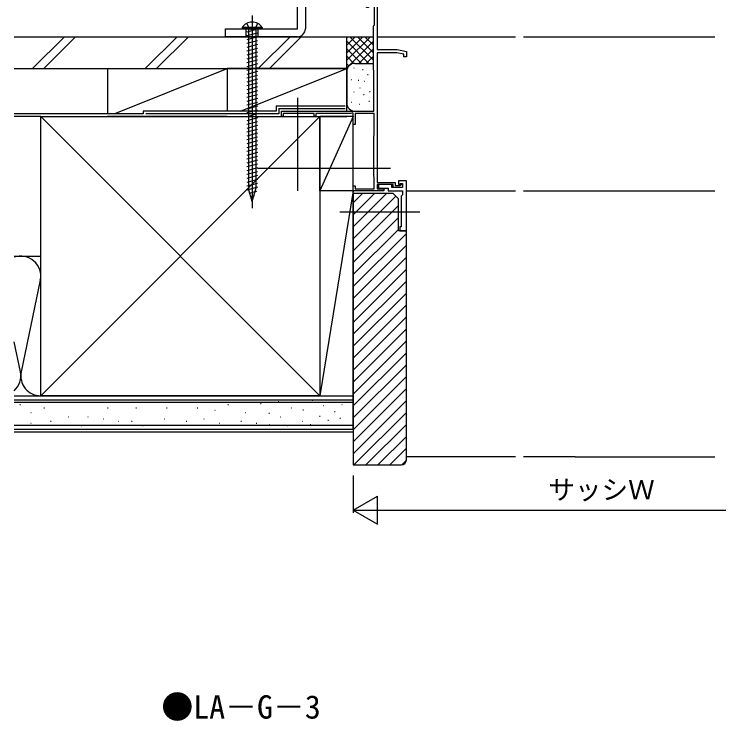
# Model space of a CAD drawing. Units: millimetres, scale not verified. Extents: x -525 to 525, y -783 to 778.
# Drawn here: x -40 to 225, y 62 to 327.7 of the extents above; entities that cross this region are included whole.
import ezdxf
from ezdxf.enums import TextEntityAlignment as Align

# ---------------------------------------------------------------- set-up
doc = ezdxf.new("R2010")
doc.units = ezdxf.units.MM
doc.header["$LTSCALE"] = 4
for name, color, linetype in [('0-1_USER1', 3, 'Continuous'), ('0-3_YKK_11E', 7, 'Continuous'), ('0-4_YKK_12', 2, 'Continuous'), ('0-5_YKK_13', 4, 'Continuous'), ('0-7_YKK_D', 6, 'Continuous'), ('0-9_YSS_K', 3, 'Continuous')]:
    doc.layers.add(name, color=color, linetype=linetype)
doc.styles.add('ＭＳ ゴシック', font='')
doc.styles.get('ＭＳ ゴシック').set_extended_font_data('MS Gothic')

msp = doc.modelspace()

# ---------------------------------------------------------------- linework, layer by layer
at = {"layer": '0-3_YKK_11E'}
for points in [[(60.5, 291.216), (95.3, 291.216), (95.3, 306.369), (95.2, 306.543), (95.1, 306.716), (95.1, 323.216), (95.3, 323.416), (95.5, 323.616), (95.5, 332.416), (93.3, 332.416), (93.3, 330.216), (92.5, 330.216), (92.5, 333.216), (106.8, 333.216)], [(106.194, 332.166), (105.934, 332.316), (96.5, 332.316), (96.5, 314.416), (104, 314.416), (107.5, 313.616), (107.5, 311.716), (106.5, 311.716), (106.5, 312.613), (103.865, 313.216), (96.5, 313.216)], [(96.5, 313.216), (96.5, 264.416), (103.3, 264.416), (103.3, 263.316), (105.1, 263.316), (105.5, 263.716), (106, 263.716), (106, 262.516), (102.5, 262.516), (102.5, 263.616), (96.5, 263.616), (96.5, 262.016), (99, 262.016), (99, 261.216), (87.5, 261.216), (87.5, 263.216), (88.2, 263.216), (88.2, 262.016), (95.4, 262.016), (95.4, 266.469), (95.3, 266.643), (95.2, 266.816), (95.2, 281.816), (95.3, 281.989), (95.4, 282.162), (95.4, 290.316), (88.2, 290.316), (88.2, 286.216), (87.5, 286.216), (87.5, 290.489), (87.2, 290.662), (86.6, 290.316), (73.5, 290.316), (73.5, 289.216), (72.8, 289.216), (72.8, 290.316), (61.2, 290.316), (61.2, 289.216), (60.5, 289.216), (60.5, 291.216)]]:
    msp.add_lwpolyline(points, dxfattribs=at)
msp.add_lwpolyline([(107.5, 246.216), (107.5, 265.016), (104.5, 265.016), (104.5, 263.816), (105, 263.816), (105.2, 264.016), (106, 264.016), (106, 262.516), (102, 262.516), (102, 263.616), (97, 263.616), (97, 262.316), (100.7, 262.316), (100.7, 261.216), (106, 261.216), (106, 259.716), (105.5, 259.216), (105.5, 247.716), (105, 247.716), (105, 246.216)], close=True, dxfattribs=at)
at = {"layer": '0-4_YKK_12'}
msp.add_line((105, 247.516), (105, 247.216), dxfattribs=at)
at = {"layer": '0-5_YKK_13'}
for p, q in [((49.5, 327.216), (49.5, 254.716)), ((49.5, 325.01), (49.5, 316.422)), ((39.5, 319.216), (39.5, 322.216)), ((53.25, 322.216), (45.75, 322.216)), ((47.25, 319.216), (47.25, 322.216)), ((51.5, 322.061), (47.5, 320.989)), ((48.1, 322.216), (48.1, 262.044)), ((50.9, 322.216), (50.9, 262.044)), ((51.75, 319.216), (51.75, 322.216)), ((53.25, 322.725), (53.25, 322.216)), ((66.5, 319.216), (39.5, 319.216)), ((51.5, 320.611), (47.5, 319.539)), ((51.5, 319.162), (47.5, 318.09)), ((51.5, 317.712), (47.5, 316.641)), ((51.5, 316.263), (47.5, 315.191)), ((51.5, 314.814), (47.5, 313.742)), ((51.5, 313.364), (47.5, 312.292)), ((51.5, 311.915), (47.5, 310.843)), ((51.5, 310.465), (47.5, 309.394)), ((51.5, 309.016), (47.5, 307.944)), ((51.5, 307.567), (47.5, 306.495)), ((51.5, 306.117), (47.5, 305.045)), ((51.5, 304.668), (47.5, 303.596)), ((51.5, 303.219), (47.5, 302.147)), ((51.5, 301.769), (47.5, 300.697)), ((51.5, 300.32), (47.5, 299.248)), ((51.5, 298.87), (47.5, 297.799)), ((51.5, 297.421), (47.5, 296.349)), ((51.5, 295.972), (47.5, 294.9)), ((66.5, 296.216), (66.5, 261.216)), ((51.5, 294.522), (47.5, 293.45)), ((51.5, 293.073), (47.5, 292.001)), ((51.5, 291.623), (47.5, 290.552)), ((51.5, 290.174), (47.5, 289.102)), ((51.5, 288.725), (47.5, 287.653)), ((51.5, 287.275), (47.5, 286.203)), ((51.5, 285.826), (47.5, 284.754)), ((51.5, 284.376), (47.5, 283.305)), ((51.5, 282.927), (47.5, 281.855)), ((51.5, 281.478), (47.5, 280.406)), ((51.5, 280.028), (47.5, 278.957)), ((51.5, 278.579), (47.5, 277.507)), ((51.5, 277.13), (47.5, 276.058)), ((51.5, 275.68), (47.5, 274.608)), ((51.5, 274.231), (47.5, 273.159)), ((51.5, 272.781), (47.5, 271.71)), ((51.5, 271.332), (47.5, 270.26)), ((51.5, 269.883), (47.5, 268.811)), ((51.5, 268.433), (47.5, 267.361)), ((101.5, 269.716), (51.5, 269.716)), ((51.5, 266.984), (47.5, 265.912)), ((51.5, 265.534), (47.5, 264.463)), ((51.5, 264.085), (47.5, 263.013)), ((51.5, 262.636), (47.5, 261.564)), ((49.5, 257.216), (48.1, 262.044)), ((51.1, 261.079), (48.219, 260.307)), ((49.5, 257.216), (50.9, 262.044)), ((50.425, 259.449), (48.76, 259.003)), ((49.75, 257.819), (49.3, 257.698)), ((112.5, 253.216), (82.5, 253.216))]:
    msp.add_line(p, q, dxfattribs=at)
for points in [[(69.5, 379.216), (101.5, 379.216), (101.5, 376.216), (69.5, 376.216), (69.5, 322.216)], [(39.5, 322.216), (66.5, 322.216), (66.5, 376.216)], [(47.45, 324.225), (48.355, 322.369), (49.5, 321.761)], [(51.55, 324.225), (50.645, 322.369), (49.5, 321.761)], [(53.25, 322.725), (45.75, 322.725), (45.75, 322.216)]]:
    msp.add_lwpolyline(points, dxfattribs=at)
for centre, radius, start, end in [((49.5, 320.189), 4.527, 34.06671, 145.93329), ((66.5, 322.216), 3, 270, 0)]:
    msp.add_arc(centre, radius, start, end, dxfattribs=at)
at = {"layer": '0-7_YKK_D'}
for p, q in [((87.5, 154.216), (87.5, 140.216)), ((87.5, 141.216), (96.593, 146.466)), ((96.593, 135.966), (96.593, 146.466)), ((87.5, 141.216), (96.593, 135.966)), ((87.5, 141.216), (105.687, 141.216)), ((98, 141.216), (277, 141.216))]:
    msp.add_line(p, q, dxfattribs=at)
at = {"layer": '0-9_YSS_K'}
for p, q in [((-40, 319.216), (85.1, 319.216)), ((-33.106, 307.216), (-21.106, 319.216)), ((-28.863, 307.216), (-16.863, 319.216)), ((9.321, 307.216), (21.321, 319.216)), ((13.563, 307.216), (25.563, 319.216)), ((51.747, 307.216), (63.747, 319.216)), ((55.99, 307.216), (67.99, 319.216)), ((85.1, 319.216), (95.1, 319.216)), ((85.1, 306.216), (85.1, 319.216)), ((93.958, 319.216), (85.1, 310.358)), ((91.129, 319.216), (85.1, 313.186)), ((88.301, 319.216), (85.1, 316.015)), ((85.473, 319.216), (85.1, 318.843)), ((95.1, 310.358), (86.242, 319.216)), ((95.1, 313.186), (89.071, 319.216)), ((95.1, 316.015), (91.899, 319.216)), ((95.1, 318.843), (94.727, 319.216)), ((96.5, 319.216), (148.5, 319.216)), ((151.5, 319.216), (171, 319.216)), ((171, 319.216), (223.5, 319.216)), ((95.1, 317.529), (85.1, 307.529)), ((93.414, 309.216), (85.1, 317.529)), ((90.585, 309.216), (85.1, 314.701)), ((95.1, 314.701), (89.615, 309.216)), ((87.775, 309.198), (85.1, 311.873)), ((95.1, 311.873), (92.425, 309.198)), ((85.895, 308.25), (85.1, 309.044)), ((88.1, 309.216), (95.1, 309.216)), ((-4.9, 307.216), (-4.9, 290.216)), ((-4.9, 307.216), (40.1, 307.216)), ((-2.4, 290.216), (40.1, 307.216)), ((40.1, 307.216), (40.1, 291.216)), ((85.1, 307.216), (40.1, 307.216)), ((40.1, 307.216), (40.1, 291.216)), ((45.1, 291.216), (85.1, 307.216)), ((85.1, 307.216), (85.1, 293.216)), ((85.1, 291.216), (85.1, 306.216)), ((87.905, 307.388), (87.705, 307.388)), ((91.243, 306.72), (91.043, 306.72)), ((86.904, 303.048), (86.704, 303.048)), ((93.099, 304.89), (92.899, 304.89)), ((89.574, 302.715), (89.374, 302.715)), ((91.911, 302.381), (91.711, 302.381)), ((87.905, 298.375), (87.705, 298.375)), ((90.177, 299.922), (89.977, 299.922)), ((93.884, 298.46), (93.684, 298.46)), ((91.577, 297.374), (91.377, 297.374)), ((58.5, 293.216), (84.5, 293.216)), ((86.904, 294.533), (86.704, 294.533)), ((89.908, 293.702), (89.708, 293.702)), ((93.58, 294.867), (93.38, 294.867)), ((8.5, 290.216), (-40, 290.216)), ((8.5, 291.216), (8.5, 290.216)), ((59.5, 292.216), (84.5, 292.216)), ((-30, 289.216), (-40, 289.216)), ((75, 184.216), (-30, 289.216)), ((75, 289.216), (-30, 184.216)), ((40.1, 289.216), (-4.9, 289.216)), ((40.1, 289.216), (85.1, 289.216)), ((87.5, 289.216), (75, 289.216)), ((75, 261.216), (75, 289.216)), ((87.5, 289.216), (75, 261.216)), ((87.5, 261.216), (87.5, 289.216)), ((87.5, 261.216), (75, 261.216)), ((87.5, 261.216), (75, 184.216)), ((87.5, 184.216), (87.5, 261.216)), ((107.5, 261.216), (148.5, 261.216)), ((151.5, 261.216), (171, 261.216)), ((171, 261.216), (223.5, 261.216)), ((87.5, 256.727), (90.989, 260.216)), ((87.5, 252.237), (95.479, 260.216)), ((87.5, 247.747), (99.969, 260.216)), ((87.5, 243.257), (103.48, 259.236)), ((87.5, 238.767), (104.5, 255.767)), ((87.5, 234.276), (104.5, 251.276)), ((87.5, 229.786), (104.5, 246.786)), ((87.5, 225.296), (107.5, 245.296)), ((87.5, 220.806), (107.5, 240.806)), ((-40, 236.716), (-30, 236.716)), ((87.5, 216.316), (107.5, 236.316)), ((87.5, 211.826), (107.5, 231.826)), ((-30.158, 227.684), (-37.342, 193.247)), ((87.5, 207.336), (107.5, 227.336)), ((87.5, 202.846), (107.5, 222.846)), ((87.5, 198.355), (107.5, 218.355)), ((87.5, 193.865), (107.5, 213.865)), ((87.5, 189.375), (107.5, 209.375)), ((87.5, 184.885), (107.5, 204.885)), ((-37.658, 193.247), (-40, 204.474)), ((87.5, 180.395), (107.5, 200.395)), ((87.5, 175.905), (107.5, 195.905)), ((87.5, 171.415), (107.5, 191.415)), ((87.5, 166.925), (107.5, 186.925)), ((-40, 184.216), (-30, 184.216)), ((-40, 184.216), (87.5, 184.216)), ((75, 184.216), (87.5, 184.216)), ((87.5, 171.716), (87.5, 184.216)), ((-40, 182.716), (87.501, 182.716)), ((87.5, 181.716), (-40, 181.716)), ((-37.667, 180.826), (-37.867, 180.826)), ((-21.184, 181.65), (-21.384, 181.65)), ((-12.118, 181.65), (-12.318, 181.65)), ((1.069, 181.65), (0.869, 181.65)), ((11.783, 181.65), (11.583, 181.65)), ((24.076, 181.65), (23.876, 181.65)), ((40.56, 180.826), (40.36, 180.826)), ((48.801, 181.65), (48.601, 181.65)), ((52.892, 181.217), (52.692, 181.217)), ((59.518, 181.996), (59.318, 181.996)), ((72.316, 182.386), (72.116, 182.386)), ((83.383, 180.768), (83.183, 180.768)), ((87.5, 162.434), (107.5, 182.434)), ((-28.601, 179.502), (-28.801, 179.502)), ((-4.701, 179.502), (-4.901, 179.502)), ((6.014, 179.502), (5.814, 179.502)), ((17.552, 179.502), (17.352, 179.502)), ((29.021, 179.502), (28.821, 179.502)), ((35.615, 178.678), (35.415, 178.678)), ((64.46, 179.502), (64.26, 179.502)), ((68.808, 178.768), (68.608, 178.768)), ((76.507, 180.477), (76.307, 180.477)), ((80.708, 178.236), (80.508, 178.236)), ((-33.546, 177.853), (-33.746, 177.853)), ((-19.535, 176.205), (-19.735, 176.205)), ((-12.118, 176.205), (-12.318, 176.205)), ((47.153, 177.853), (46.953, 177.853)), ((56.01, 177.599), (55.81, 177.599)), ((60.339, 176.205), (60.139, 176.205)), ((75.045, 176.429), (74.845, 176.429)), ((82.669, 175.715), (82.469, 175.715)), ((87.771, 158.216), (107.5, 177.944)), ((-40, 173.216), (87.501, 173.216)), ((-33.546, 173.733), (-33.746, 173.733)), ((-26.129, 174.557), (-26.329, 174.557)), ((-14.59, 172.908), (-14.79, 172.908)), ((-6.349, 175.381), (-6.549, 175.381)), ((-0.58, 174.557), (-0.78, 174.557)), ((4.365, 174.557), (4.165, 174.557)), ((8.486, 172.908), (8.286, 172.908)), ((16.728, 175.381), (16.528, 175.381)), ((24.901, 174.557), (24.701, 174.557)), ((31.494, 175.381), (31.294, 175.381)), ((37.263, 173.733), (37.063, 173.733)), ((45.505, 174.557), (45.305, 174.557)), ((51.274, 173.733), (51.074, 173.733)), ((56.2, 173.311), (56, 173.311)), ((62.812, 172.908), (62.612, 172.908)), ((68.581, 174.557), (68.381, 174.557)), ((71.537, 173.311), (71.337, 173.311)), ((78.187, 174.875), (77.987, 174.875)), ((92.262, 158.216), (107.5, 173.454)), ((-40, 171.716), (87.501, 171.716)), ((-40, 170.716), (87.5, 170.716)), ((96.752, 158.216), (107.5, 168.964)), ((101.242, 158.216), (107.5, 164.474)), ((105.747, 158.231), (107.485, 159.968)), ((148.5, 161.216), (107.5, 161.216)), ((171, 161.216), (151.5, 161.216)), ((171, 161.216), (223.5, 161.216))]:
    msp.add_line(p, q, dxfattribs=at)
for points in [[(-40, 307.216), (85.1, 307.216), (85.1, 319.216)], [(58.5, 293.216), (58.5, 291.216), (8.5, 291.216)], [(59.5, 292.216), (59.5, 290.216), (9.5, 290.216)], [(87.5, 261.216), (75, 261.216), (75, 184.216)], [(87.5, 260.216), (87.5, 158.216), (105.5, 158.216)], [(107.5, 160.216), (107.5, 246.216), (104.5, 246.216), (104.5, 258.216), (102.5, 260.216), (87.5, 260.216)]]:
    msp.add_lwpolyline(points, dxfattribs=at)
msp.add_lwpolyline([(-30, 184.216), (-30, 289.216), (75, 289.216), (75, 184.216)], close=True, dxfattribs=at)
for centre, radius, start, end in [((88.1, 306.216), 3, 90, 180), ((88.1, 294.216), 3, 180, 270), ((-37.5, 229.216), 7.5, 348.21647, 109.47119), ((-45, 191.716), 7.5, 311.81031, 11.78354), ((-30, 191.716), 7.5, 168.21647, 270), ((105.5, 160.216), 2, 270, 359.99998)]:
    msp.add_arc(centre, radius, start, end, dxfattribs=at)

# ---------------------------------------------------------------- texts
at = {"layer": '0-1_USER1', "style": 'ＭＳ ゴシック'}
msp.add_text('●LA－G－3', height=8.798, dxfattribs=at).set_placement((15.364, 60.186), align=Align.BOTTOM_LEFT)
at = {"layer": '0-7_YKK_D', "style": 'ＭＳ ゴシック'}
msp.add_text('サッシＷ', height=7.331, dxfattribs=at).set_placement((160.881, 143.038), align=Align.BOTTOM_LEFT)

doc.saveas('drawing.dxf')
